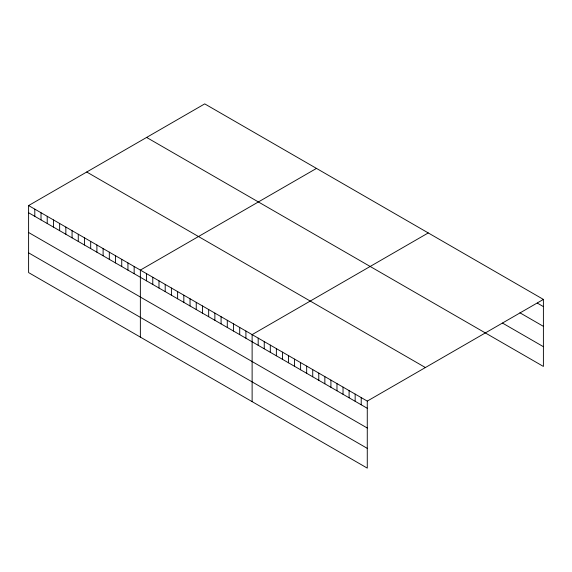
<?xml version="1.0" encoding="UTF-8"?>
<svg xmlns="http://www.w3.org/2000/svg" width="572" height="572" viewBox="0 0 572 572"><rect width="100%" height="100%" fill="white"/><g stroke="black" fill="none" stroke-linecap="round" stroke-linejoin="round"><path stroke-width="0.86" d="M28.6 205.562L367.274 401.094L367.274 468.118L28.6 272.587L28.6 205.562L204.726 103.882L543.4 299.413L543.4 366.438L146.604 137.437M316.488 168.404L140.362 270.091L140.362 337.115M428.249 232.933L252.123 334.613L252.123 401.637M367.274 401.094L543.4 299.413M537.337 303.103L543.4 306.599M519.912 312.791L543.4 326.347M502.495 323.073L543.4 346.689M86.722 172.008L425.396 367.539M28.6 212.748L367.274 408.286M28.6 232.497L367.274 428.028M28.6 252.838L367.274 448.377M361.218 397.597L361.218 404.783M355.155 394.101L355.155 401.287M349.099 390.597L349.099 397.79M343.036 387.101L343.036 394.287M336.972 383.605L336.972 390.79M330.916 380.101L330.916 387.294M324.853 376.605L324.853 383.791M318.79 373.101L318.79 380.294M312.734 369.605L312.734 376.791M306.671 366.109L306.671 373.294M300.607 362.605L300.607 369.798M294.551 359.109L294.551 366.294M288.488 355.612L288.488 362.798M282.432 352.109L282.432 359.302M276.369 348.613L276.369 355.798M270.306 345.109L270.306 352.302M264.25 341.613L264.25 348.798M258.187 338.116L258.187 345.302M245.917 331.031L245.917 338.216M239.711 327.449L239.711 334.634M233.498 323.859L233.498 331.052M227.291 320.277L227.291 327.463M221.078 316.688L221.078 323.881M214.872 313.106L214.872 320.291M208.666 309.523L208.666 316.709M202.452 305.934L202.452 313.127M196.246 302.352L196.246 309.538M190.033 298.77L190.033 305.956M183.827 295.181L183.827 302.373M177.62 291.598L177.62 298.784M171.407 288.016L171.407 295.202M165.201 284.427L165.201 291.62M158.987 280.845L158.987 288.031M152.781 277.256L152.781 284.448M146.575 273.673L146.575 280.859M134.155 266.502L134.155 273.695M127.942 262.92L127.942 270.106M121.736 259.338L121.736 266.523M115.53 255.748L115.53 262.941M109.316 252.166L109.316 259.352M103.11 248.584L103.11 255.77M96.897 244.995L96.897 252.188M90.691 241.413L90.691 248.598M84.484 237.823L84.484 245.016M78.271 234.241L78.271 241.427M72.065 230.659L72.065 237.845M65.851 227.07L65.851 234.263M59.645 223.488L59.645 230.673M53.439 219.905L53.439 227.091M47.226 216.316L47.226 223.509M41.02 212.734L41.02 219.92M34.806 209.145L34.806 216.338"/></g></svg>
